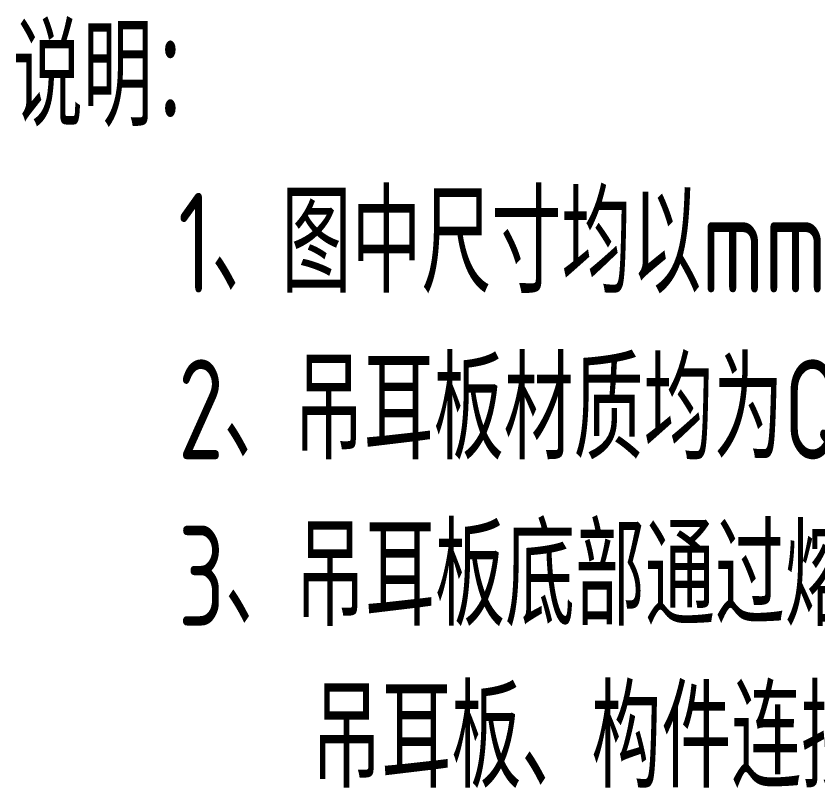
# Model space of a CAD drawing. Extents: x 0 to 128588, y -15871 to 56545.
# Drawn here: x 25723 to 29333, y 33972 to 37462 of the extents above; entities that cross this region are included whole.
import ezdxf

# ---------------------------------------------------------------- set-up
doc = ezdxf.new("R2010")
doc.units = 0
doc.header["$LTSCALE"] = 1000
doc.layers.get('0').update_dxf_attribs({"linetype": 'CONTINUOUS'})
doc.styles.add('TSSD_NORM', font='tssdeng.shx', dxfattribs={"width": 0.7, "bigfont": 'hztxt.shx'})

msp = doc.modelspace()

# ---------------------------------------------------------------- texts
at = {"style": 'TSSD_NORM', "width": 0.7}
for s, p in [('说明：', (25709, 36965.75474)), ('1、图中尺寸均以mm计；', (26453, 36215.75474)), ('2、吊耳板材质均为Q355B；', (26453, 35465.75474)), ('3、吊耳板底部通过熔透焊缝与构件连接，加劲肋通过角焊缝分别与', (26453, 34715.75474)), ('吊耳板、构件连接，焊脚尺寸不小于8mm。', (27053, 33986.75474))]:
    msp.add_text(s, height=450, dxfattribs=at).set_placement(p)

doc.saveas('drawing.dxf')
